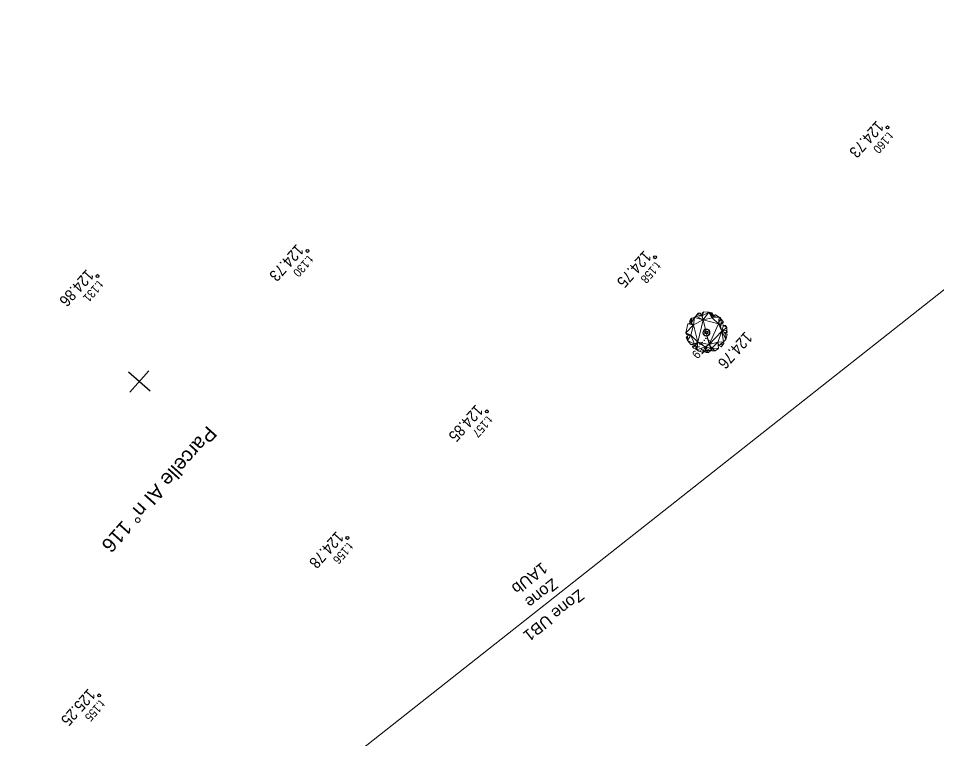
# Model space of a CAD drawing. Header units: metres. Extents: x -2858 to 512, y -1995 to 1252.
# Drawn here: x -2078.56 to -2046.48, y -1472.72 to -1447.56 of the extents above; entities that cross this region are included whole.
import ezdxf
from ezdxf.enums import TextEntityAlignment as Align

# ---------------------------------------------------------------- set-up
doc = ezdxf.new("R2010")
doc.units = ezdxf.units.M
doc.header["$PDMODE"] = 33
doc.header["$PDSIZE"] = 0.1
doc.linetypes.add('INTERROMPU', pattern=[0.75, 0.5, -0.25])
for name, color, linetype in [('Calque commun', 7, 'Continuous'), ('Calque19', 7, 'Continuous'), ('Carroyage(2)_Croix', 7, 'Continuous'), ('Mise en Page', 7, 'Continuous'), ("Plan Local d'Urbanisme", 30, 'Continuous'), ('Points Topo', 7, 'Continuous'), ('Points Topo Altitude', 7, 'Continuous'), ('Points Topo Matricule', 252, 'Continuous'), ('Textes', 7, 'Continuous'), ('Végétation', 102, 'Continuous')]:
    doc.layers.add(name, color=color, linetype=linetype)
doc.styles.add('Pts Topo SPE', font='', dxfattribs={"width": 0.9})
doc.styles.get("Standard").update_dxf_attribs({"font": 'arial.ttf'})
doc.styles.get('Pts Topo SPE').set_extended_font_data('Titillium Web Light')

# ---------------------------------------------------------------- blocks, each defined once
blk = doc.blocks.new('PointTopo_SPE')
at = {"layer": 'Calque commun', "color": 1, "linetype": 'ByBlock', "lineweight": -2}
blk.add_point((0, 0), dxfattribs=at)
blk = doc.blocks.new('Block158')
at = {"layer": 'Calque19', "color": 34, "linetype": 'Continuous', "lineweight": 9, "true_color": 0x994c00, "flags": 128}
for points in [[(-0.28, 0), (-0.28, 0, 1), (0.28, 0), (0.28, 0, 1), (-0.28, 0), (-0.28, 0)], [(0.25, 0), (0.25, 0, -1), (-0.25, 0), (-0.25, 0, -1), (0.25, 0), (0.25, 0)]]:
    blk.add_lwpolyline(points, format="xyb", dxfattribs=at)
blk = doc.blocks.new('SPE30')
at = {"layer": 'Calque19', "color": 102, "linetype": 'Continuous', "lineweight": 9}
blk.add_polyline3d([(0.834, 1.209, 0), (0.834, 1.209, 0), (0.834, 1.209, 0)], dxfattribs=at)
blk.add_polyline3d([(0.834, 1.209, 0), (0.834, 1.209, 0), (0.834, 1.209, 0)], dxfattribs=at)
at = {"layer": 'Calque19', "color": 34, "linetype": 'Continuous', "lineweight": 9}
for radius in [0.28, 0.25]:
    blk.add_arc((0, 0), radius, 0, 359.99941, dxfattribs=at)
at = {"layer": 'Calque19', "color": 34, "linetype": 'ByBlock', "lineweight": -2, "true_color": 0x994c00}
blk.add_blockref('Block158', (0, 0), dxfattribs=at)
at = {"layer": 'Calque19', "color": 102, "linetype": 'Continuous', "lineweight": 9}
mesh = blk.add_polyface(dxfattribs=at)
corners = [(0.237, -1.167), (1.017, 0.013), (0.987, -0.774), (1.537, 0.249), (1.277, 0.013), (1.522, 0.359), (-0.894, 0.847), (-0.956, 1.099), (-0.604, 1.508), (-1.582, -0.05), (-1.292, -0.459), (-1.506, -0.396), (0.62, 1.492), (0.635, 1.13), (0.314, 1.555), (1.308, -0.082), (1.507, -0.208), (1.522, -0.27), (-0.023, 1.177), (-0.359, 1.508), (0.1, 1.413), (0.696, 1.083), (1.063, 0.926), (0.895, 0.69), (-1.399, -0.507), (-1.414, -0.569), (-1.307, -0.491), (-1.323, -0.931), (1.094, -1.199), (0.467, -1.561), (-0.283, 1.602), (-0.573, -0.853), (-1.17, -0.444), (-1.154, 0.249), (0.543, 0.8), (0.054, -1.64), (0.253, -1.372), (0.268, -1.545), (-0.252, -1.498), (-1.185, 0.406), (-0.39, -1.482), (-0.573, -1.498), (-0.696, -1.498), (-0.803, -1.388), (1.094, 0.878), (1.384, 0.831), (1.461, -0.68), (0.069, 1.618), (-1.307, 0.422), (-1.567, 0.092), (1.598, 0.013), (1.568, -0.082), (1.491, -0.082), (1.14, -1.042), (-1.628, 0.044), (1.247, 0.91), (-1.017, 1.162), (-1.215, 1.083), (0.834, 1.209), (1.063, 1.177), (-0.757, -1.12), (-1.078, -1.23), (-1.338, 0.611), (-1.445, 0.485), (-1.521, 0.406), (-1.414, 0.768), (-1.368, 0.941), (1.201, 1.02), (0.803, 1.288), (-0.971, 1.319), (-0.741, -1.136), (-0.084, -1.624), (-1.475, -0.695), (1.369, -0.9), (1.185, -0.931), (-1.108, 1.225), (-0.925, -1.262), (0.314, -1.451)]
mesh.append_faces([[corners[k] for k in face] for face in [(35, 36, 37), (20, 30, 47), (56, 57, 75), (0, 29, 77)]], dxfattribs={"vtx0": -1, "color": 102})
mesh.append_faces([[corners[k] for k in face] for face in [(3, 4, 5), (9, 10, 11), (12, 13, 14), (18, 19, 20), (15, 2, 1), (40, 31, 38), (50, 4, 3), (62, 6, 39), (32, 27, 26)]], dxfattribs={"vtx0": -1, "vtx1": -1, "color": 102})
mesh.append_faces([[corners[k] for k in face] for face in [(0, 1, 2), (1, 23, 5), (31, 27, 32), (31, 33, 34), (0, 38, 31), (15, 46, 2), (31, 34, 1), (31, 32, 33), (9, 49, 33), (9, 33, 32), (33, 6, 34), (62, 66, 6), (18, 6, 19), (1, 34, 23), (0, 2, 28), (0, 31, 1), (34, 6, 18)]], dxfattribs={"vtx0": -1, "vtx1": -1, "vtx2": -1, "color": 102})
mesh.append_faces([[corners[k] for k in face] for face in [(21, 22, 23), (0, 28, 29), (20, 19, 30), (22, 58, 59), (60, 61, 27), (50, 52, 4), (15, 17, 46), (23, 45, 5), (6, 66, 57), (48, 49, 64), (46, 74, 2), (9, 32, 10), (70, 40, 41)]], dxfattribs={"vtx0": -1, "vtx2": -1, "color": 102})
mesh.append_faces([[corners[k] for k in face] for face in [(63, 48, 64), (67, 22, 59), (72, 25, 27)]], dxfattribs={"vtx1": -1, "color": 102})
mesh.append_faces([[corners[k] for k in face] for face in [(6, 7, 8), (25, 26, 27), (33, 39, 6), (23, 44, 45), (48, 33, 49), (18, 14, 13), (56, 6, 57), (34, 21, 23), (13, 34, 18), (4, 1, 5), (0, 36, 38), (70, 31, 40), (71, 38, 36), (43, 70, 41), (31, 60, 27), (21, 58, 22), (35, 71, 36), (8, 19, 6)]], dxfattribs={"vtx1": -1, "vtx2": -1, "color": 102})
mesh.append_faces([[corners[k] for k in face] for face in [(15, 16, 17), (10, 24, 11), (41, 42, 43), (50, 51, 52), (2, 53, 28), (9, 54, 49), (44, 55, 45), (62, 65, 66), (12, 68, 13), (7, 69, 8), (46, 73, 74), (60, 76, 61)]], dxfattribs={"vtx2": -1, "color": 102})
blk = doc.blocks.new('SPE32')
at = {"layer": 'Calque commun', "color": 0, "linetype": 'ByBlock', "lineweight": -2, "xscale": 0.4420946538448334, "yscale": 0.4420946538448334, "zscale": 0.4420946538448334}
blk.add_blockref('SPE30', (0, 0), dxfattribs=at)

msp = doc.modelspace()

# ---------------------------------------------------------------- linework, layer by layer
at = {"layer": 'Carroyage(2)_Croix'}
for p, q in [((-2074.709, -1459.89), (-2073.963, -1460.557)), ((-2074.002, -1459.851), (-2074.67, -1460.596))]:
    msp.add_line(p, q, dxfattribs=at)
at = {"layer": 'Mise en Page', "color": 30, "linetype": 'INTERROMPU', "ltscale": 0.05, "const_width": 0.04, "flags": 128}
msp.add_lwpolyline([(-2023.402, -1422.148), (-2050.523, -1430.375), (-2043.172, -1454.593), (-2099.064, -1498.687)], dxfattribs=at)

# ---------------------------------------------------------------- block references
at = {"layer": 'Points Topo'}
ref = msp.add_blockref('PointTopo_SPE', (-2048.225, -1451.36, 124.731), dxfattribs=dict(at, rotation=228.1617603435354))
ref.add_attrib('MAT', 't.160', (-2048.217, -1451.501, 124.731), dxfattribs={"layer": 'Points Topo Matricule', "height": 0.3, "rotation": 228.1618, "style": 'Pts Topo SPE', "width": 0.9})
ref.add_attrib('ALT', '124.73', dxfattribs={"layer": 'Points Topo Altitude', "height": 0.4, "rotation": 228.1618, "style": 'Pts Topo SPE', "width": 0.9}).set_placement((-2048.31, -1451.365, 124.731), align=Align.TOP_LEFT)
ref = msp.add_blockref('PointTopo_SPE', (-2068.466, -1455.67, 124.729), dxfattribs=dict(at, rotation=228.1617603435354))
ref.add_attrib('MAT', 't.130', (-2068.459, -1455.812, 124.729), dxfattribs={"layer": 'Points Topo Matricule', "height": 0.3, "rotation": 228.1618, "style": 'Pts Topo SPE', "width": 0.9})
ref.add_attrib('ALT', '124.73', dxfattribs={"layer": 'Points Topo Altitude', "height": 0.4, "rotation": 228.1618, "style": 'Pts Topo SPE', "width": 0.9}).set_placement((-2068.551, -1455.675, 124.729), align=Align.TOP_LEFT)
ref = msp.add_blockref('PointTopo_SPE', (-2056.338, -1455.892, 124.749), dxfattribs=dict(at, rotation=228.1617603435354))
ref.add_attrib('MAT', 't.158', (-2056.331, -1456.033, 124.749), dxfattribs={"layer": 'Points Topo Matricule', "height": 0.3, "rotation": 228.1618, "style": 'Pts Topo SPE', "width": 0.9})
ref.add_attrib('ALT', '124.75', dxfattribs={"layer": 'Points Topo Altitude', "height": 0.4, "rotation": 228.1618, "style": 'Pts Topo SPE', "width": 0.9}).set_placement((-2056.423, -1455.896, 124.749), align=Align.TOP_LEFT)
ref = msp.add_blockref('PointTopo_SPE', (-2075.794, -1456.547, 124.863), dxfattribs=dict(at, rotation=228.1617603435354))
ref.add_attrib('MAT', 't.131', (-2075.786, -1456.688, 124.863), dxfattribs={"layer": 'Points Topo Matricule', "height": 0.3, "rotation": 228.1618, "style": 'Pts Topo SPE', "width": 0.9})
ref.add_attrib('ALT', '124.86', dxfattribs={"layer": 'Points Topo Altitude', "height": 0.4, "rotation": 228.1618, "style": 'Pts Topo SPE', "width": 0.9}).set_placement((-2075.878, -1456.552, 124.863), align=Align.TOP_LEFT)
ref = msp.add_blockref('PointTopo_SPE', (-2054.548, -1458.517, 124.757), dxfattribs=dict(at, rotation=228.1617603435354))
ref.add_attrib('MAT', 't.159', (-2054.54, -1458.658, 124.757), dxfattribs={"layer": 'Points Topo Matricule', "height": 0.3, "rotation": 228.1618, "style": 'Pts Topo SPE', "width": 0.9})
ref.add_attrib('ALT', '124.76', dxfattribs={"layer": 'Points Topo Altitude', "height": 0.4, "rotation": 228.1618, "style": 'Pts Topo SPE', "width": 0.9}).set_placement((-2052.899, -1458.727, 124.757), align=Align.TOP_LEFT)
ref = msp.add_blockref('PointTopo_SPE', (-2062.21, -1461.27, 124.848), dxfattribs=dict(at, rotation=228.1617603435354))
ref.add_attrib('MAT', 't.157', (-2062.203, -1461.411, 124.848), dxfattribs={"layer": 'Points Topo Matricule', "height": 0.3, "rotation": 228.1618, "style": 'Pts Topo SPE', "width": 0.9})
ref.add_attrib('ALT', '124.85', dxfattribs={"layer": 'Points Topo Altitude', "height": 0.4, "rotation": 228.1618, "style": 'Pts Topo SPE', "width": 0.9}).set_placement((-2062.295, -1461.274, 124.848), align=Align.TOP_LEFT)
ref = msp.add_blockref('PointTopo_SPE', (-2067.075, -1465.686, 124.784), dxfattribs=dict(at, rotation=228.1617603435354))
ref.add_attrib('MAT', 't.156', (-2067.068, -1465.827, 124.784), dxfattribs={"layer": 'Points Topo Matricule', "height": 0.3, "rotation": 228.1618, "style": 'Pts Topo SPE', "width": 0.9})
ref.add_attrib('ALT', '124.78', dxfattribs={"layer": 'Points Topo Altitude', "height": 0.4, "rotation": 228.1618, "style": 'Pts Topo SPE', "width": 0.9}).set_placement((-2067.16, -1465.691, 124.784), align=Align.TOP_LEFT)
ref = msp.add_blockref('PointTopo_SPE', (-2075.736, -1471.18, 125.25), dxfattribs=dict(at, rotation=228.1617603435354))
ref.add_attrib('MAT', 't.155', (-2075.728, -1471.321, 125.25), dxfattribs={"layer": 'Points Topo Matricule', "height": 0.3, "rotation": 228.1618, "style": 'Pts Topo SPE', "width": 0.9})
ref.add_attrib('ALT', '125.25', dxfattribs={"layer": 'Points Topo Altitude', "height": 0.4, "rotation": 228.1618, "style": 'Pts Topo SPE', "width": 0.9}).set_placement((-2075.821, -1471.185, 125.25), align=Align.TOP_LEFT)
at = {"layer": 'Végétation', "color": 7, "rotation": 228.1617603435354}
msp.add_blockref('SPE32', (-2054.548, -1458.517), dxfattribs=at)

# ---------------------------------------------------------------- texts
at = {"layer": "Plan Local d'Urbanisme", "char_height": 0.4, "attachment_point": 1, "rotation": 218.2704}
for s, width, insert in [('\\pxqc;Zone 1AUb', 2.61394, (-2059.149, -1466.968)), ('Zone UB1', 10.22449, (-2058.757, -1467.767))]:
    msp.add_mtext_dynamic_manual_height_columns(s, width=width, gutter_width=2, heights=[0], dxfattribs=dict(at, insert=insert))
at = {"layer": 'Textes', "insert": (-2071.432, -1461.898), "char_height": 0.5, "attachment_point": 1, "rotation": 228.1618}
msp.add_mtext_dynamic_manual_height_columns('\\pi0.23192;Parcelle AI n° 116', width=5.61128, gutter_width=2, heights=[0], dxfattribs=at)

doc.saveas('drawing.dxf')
